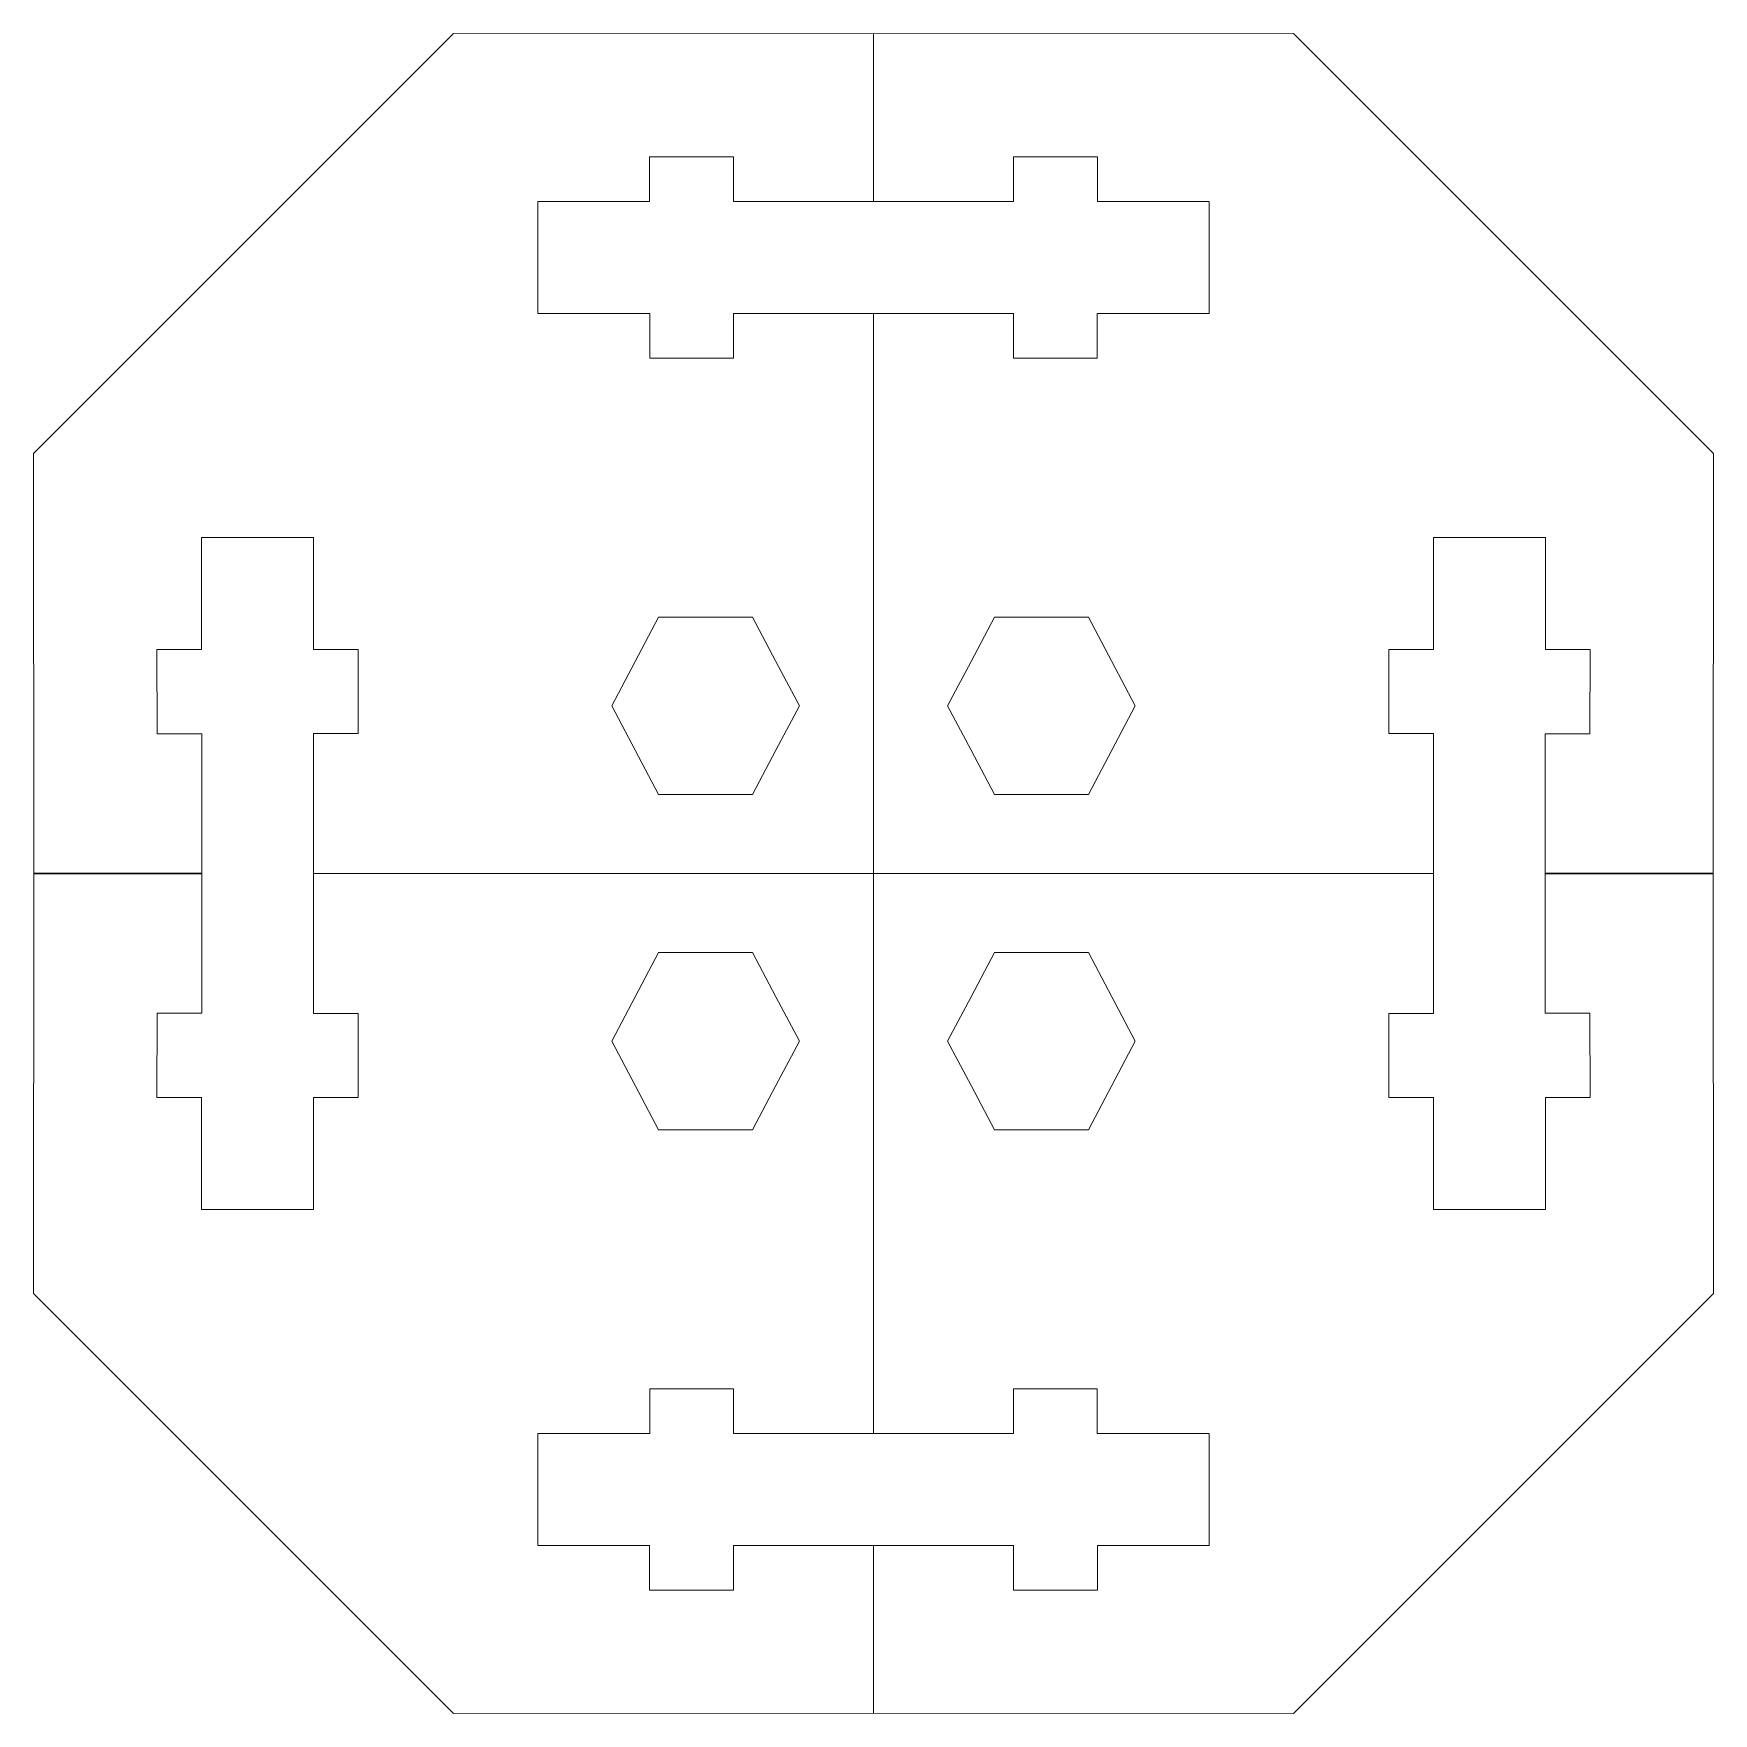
# Model space of a CAD drawing. Header units: centimetres. Extents: x 33 to 211, y -118 to 32.
# Drawn here: x 53.85 to 59.85, y -52 to -46 of the extents above; entities that cross this region are included whole.
import ezdxf

# ---------------------------------------------------------------- set-up
doc = ezdxf.new("R2010")
doc.units = ezdxf.units.CM
doc.header["$MEASUREMENT"] = 0
doc.layers.add('Layer 1', color=7, linetype='Continuous')

msp = doc.modelspace()

# ---------------------------------------------------------------- linework, layer by layer
at = {"layer": 'Layer 1', "color": 250, "lineweight": 18}
for points, knots in [([(55.34696, -46.00035), (55.34696, -46.00035), (53.84794, -47.50025), (53.84794, -47.50025), (53.84794, -47.50025), (53.84826, -49.00025), (53.84826, -49.00025), (53.84826, -49.00025), (54.4484, -49.00025), (54.4484, -49.00025), (54.4484, -49.00025), (54.4484, -48.50032), (54.4484, -48.50032), (54.4484, -48.50032), (54.289, -48.50032), (54.289, -48.50032), (54.289, -48.50032), (54.28834, -48.19935), (54.28834, -48.19935), (54.28834, -48.19935), (54.44809, -48.19935), (54.44809, -48.19935), (54.44809, -48.19935), (54.44809, -47.79947), (54.44809, -47.79947), (54.44809, -47.79947), (54.84697, -47.79947), (54.84697, -47.79947), (54.84697, -47.79947), (54.84697, -48.19966), (54.84697, -48.19966), (54.84697, -48.19966), (55.00705, -48.19966), (55.00705, -48.19966), (55.00705, -48.19966), (55.00737, -48.49896), (55.00737, -48.49896), (55.00737, -48.49896), (54.84766, -48.49896), (54.84766, -48.49896), (54.84766, -48.49896), (54.84766, -48.99937), (54.84766, -48.99937), (54.84766, -48.99937), (56.84728, -48.99937), (56.84728, -48.99937), (56.84728, -48.99937), (56.84728, -46.99978), (56.84728, -46.99978), (56.84728, -46.99978), (56.34729, -46.99978), (56.34729, -46.99978), (56.34729, -46.99978), (56.34729, -47.15954), (56.34729, -47.15954), (56.34729, -47.15954), (56.04797, -47.15954), (56.04797, -47.15954), (56.04797, -47.15954), (56.04797, -46.9998), (56.04797, -46.9998), (56.04797, -46.9998), (55.64811, -46.9998), (55.64811, -46.9998), (55.64811, -46.9998), (55.64811, -46.59961), (55.64811, -46.59961), (55.64811, -46.59961), (56.04698, -46.59961), (56.04698, -46.59961), (56.04698, -46.59961), (56.04698, -46.44022), (56.04698, -46.44022), (56.04698, -46.44022), (56.34697, -46.44022), (56.34697, -46.44022), (56.34697, -46.44022), (56.34697, -46.60029), (56.34697, -46.60029), (56.34697, -46.60029), (56.84672, -46.60029), (56.84672, -46.60029), (56.84672, -46.60029), (56.84672, -46.00084), (56.84672, -46.00084), (56.84672, -46.00084), (55.34696, -46.00035), (55.34696, -46.00035)], [0, 0, 0, 0, 0.0344828, 0.0344828, 0.0344828, 0.0689655, 0.0689655, 0.0689655, 0.1034483, 0.1034483, 0.1034483, 0.137931, 0.137931, 0.137931, 0.1724138, 0.1724138, 0.1724138, 0.2068966, 0.2068966, 0.2068966, 0.2413793, 0.2413793, 0.2413793, 0.2758621, 0.2758621, 0.2758621, 0.3103448, 0.3103448, 0.3103448, 0.3448276, 0.3448276, 0.3448276, 0.3793103, 0.3793103, 0.3793103, 0.4137931, 0.4137931, 0.4137931, 0.4482759, 0.4482759, 0.4482759, 0.4827586, 0.4827586, 0.4827586, 0.5172414, 0.5172414, 0.5172414, 0.5517241, 0.5517241, 0.5517241, 0.5862069, 0.5862069, 0.5862069, 0.6206897, 0.6206897, 0.6206897, 0.6551724, 0.6551724, 0.6551724, 0.6896552, 0.6896552, 0.6896552, 0.7241379, 0.7241379, 0.7241379, 0.7586207, 0.7586207, 0.7586207, 0.7931034, 0.7931034, 0.7931034, 0.8275862, 0.8275862, 0.8275862, 0.862069, 0.862069, 0.862069, 0.8965517, 0.8965517, 0.8965517, 0.9310345, 0.9310345, 0.9310345, 0.9655172, 0.9655172, 0.9655172, 1, 1, 1, 1]), ([(58.3476, -46.00035), (58.3476, -46.00035), (59.84662, -47.50025), (59.84662, -47.50025), (59.84662, -47.50025), (59.8463, -49.00025), (59.8463, -49.00025), (59.8463, -49.00025), (59.24616, -49.00025), (59.24616, -49.00025), (59.24616, -49.00025), (59.24616, -48.50032), (59.24616, -48.50032), (59.24616, -48.50032), (59.40556, -48.50032), (59.40556, -48.50032), (59.40556, -48.50032), (59.40622, -48.19935), (59.40622, -48.19935), (59.40622, -48.19935), (59.24647, -48.19935), (59.24647, -48.19935), (59.24647, -48.19935), (59.24647, -47.79947), (59.24647, -47.79947), (59.24647, -47.79947), (58.84759, -47.79947), (58.84759, -47.79947), (58.84759, -47.79947), (58.84759, -48.19966), (58.84759, -48.19966), (58.84759, -48.19966), (58.68751, -48.19966), (58.68751, -48.19966), (58.68751, -48.19966), (58.68719, -48.49896), (58.68719, -48.49896), (58.68719, -48.49896), (58.8469, -48.49896), (58.8469, -48.49896), (58.8469, -48.49896), (58.8469, -48.99937), (58.8469, -48.99937), (58.8469, -48.99937), (56.84728, -48.99937), (56.84728, -48.99937), (56.84728, -48.99937), (56.84728, -46.99978), (56.84728, -46.99978), (56.84728, -46.99978), (57.34727, -46.99978), (57.34727, -46.99978), (57.34727, -46.99978), (57.34727, -47.15954), (57.34727, -47.15954), (57.34727, -47.15954), (57.64659, -47.15954), (57.64659, -47.15954), (57.64659, -47.15954), (57.64659, -46.9998), (57.64659, -46.9998), (57.64659, -46.9998), (58.04645, -46.9998), (58.04645, -46.9998), (58.04645, -46.9998), (58.04645, -46.59961), (58.04645, -46.59961), (58.04645, -46.59961), (57.64758, -46.59961), (57.64758, -46.59961), (57.64758, -46.59961), (57.64758, -46.44022), (57.64758, -46.44022), (57.64758, -46.44022), (57.34759, -46.44022), (57.34759, -46.44022), (57.34759, -46.44022), (57.34759, -46.60029), (57.34759, -46.60029), (57.34759, -46.60029), (56.84784, -46.60029), (56.84784, -46.60029), (56.84784, -46.60029), (56.84784, -46.00084), (56.84784, -46.00084), (56.84784, -46.00084), (58.3476, -46.00035), (58.3476, -46.00035)], [0, 0, 0, 0, 0.0344828, 0.0344828, 0.0344828, 0.0689655, 0.0689655, 0.0689655, 0.1034483, 0.1034483, 0.1034483, 0.137931, 0.137931, 0.137931, 0.1724138, 0.1724138, 0.1724138, 0.2068966, 0.2068966, 0.2068966, 0.2413793, 0.2413793, 0.2413793, 0.2758621, 0.2758621, 0.2758621, 0.3103448, 0.3103448, 0.3103448, 0.3448276, 0.3448276, 0.3448276, 0.3793103, 0.3793103, 0.3793103, 0.4137931, 0.4137931, 0.4137931, 0.4482759, 0.4482759, 0.4482759, 0.4827586, 0.4827586, 0.4827586, 0.5172414, 0.5172414, 0.5172414, 0.5517241, 0.5517241, 0.5517241, 0.5862069, 0.5862069, 0.5862069, 0.6206897, 0.6206897, 0.6206897, 0.6551724, 0.6551724, 0.6551724, 0.6896552, 0.6896552, 0.6896552, 0.7241379, 0.7241379, 0.7241379, 0.7586207, 0.7586207, 0.7586207, 0.7931034, 0.7931034, 0.7931034, 0.8275862, 0.8275862, 0.8275862, 0.862069, 0.862069, 0.862069, 0.8965517, 0.8965517, 0.8965517, 0.9310345, 0.9310345, 0.9310345, 0.9655172, 0.9655172, 0.9655172, 1, 1, 1, 1]), ([(56.08008, -48.71737), (56.08008, -48.71737), (55.99633, -48.55892), (55.99633, -48.55892), (55.99633, -48.55892), (55.91258, -48.40047), (55.91258, -48.40047), (55.91258, -48.40047), (55.99633, -48.24202), (55.99633, -48.24202), (55.99633, -48.24202), (56.08008, -48.08357), (56.08008, -48.08357), (56.08008, -48.08357), (56.24758, -48.08357), (56.24758, -48.08357), (56.24758, -48.08357), (56.41508, -48.08357), (56.41508, -48.08357), (56.41508, -48.08357), (56.49883, -48.24202), (56.49883, -48.24202), (56.49883, -48.24202), (56.58258, -48.40047), (56.58258, -48.40047), (56.58258, -48.40047), (56.49883, -48.55892), (56.49883, -48.55892), (56.49883, -48.55892), (56.41508, -48.71737), (56.41508, -48.71737), (56.41508, -48.71737), (56.24758, -48.71737), (56.24758, -48.71737), (56.24758, -48.71737), (56.08008, -48.71737), (56.08008, -48.71737)], [0, 0, 0, 0, 0.0833333, 0.0833333, 0.0833333, 0.1666667, 0.1666667, 0.1666667, 0.25, 0.25, 0.25, 0.3333333, 0.3333333, 0.3333333, 0.4166667, 0.4166667, 0.4166667, 0.5, 0.5, 0.5, 0.5833333, 0.5833333, 0.5833333, 0.6666667, 0.6666667, 0.6666667, 0.75, 0.75, 0.75, 0.8333333, 0.8333333, 0.8333333, 0.9166667, 0.9166667, 0.9166667, 1, 1, 1, 1]), ([(57.61448, -48.71737), (57.61448, -48.71737), (57.69823, -48.55892), (57.69823, -48.55892), (57.69823, -48.55892), (57.78198, -48.40047), (57.78198, -48.40047), (57.78198, -48.40047), (57.69823, -48.24202), (57.69823, -48.24202), (57.69823, -48.24202), (57.61448, -48.08357), (57.61448, -48.08357), (57.61448, -48.08357), (57.44698, -48.08357), (57.44698, -48.08357), (57.44698, -48.08357), (57.27948, -48.08357), (57.27948, -48.08357), (57.27948, -48.08357), (57.19573, -48.24202), (57.19573, -48.24202), (57.19573, -48.24202), (57.11198, -48.40047), (57.11198, -48.40047), (57.11198, -48.40047), (57.19573, -48.55892), (57.19573, -48.55892), (57.19573, -48.55892), (57.27948, -48.71737), (57.27948, -48.71737), (57.27948, -48.71737), (57.44698, -48.71737), (57.44698, -48.71737), (57.44698, -48.71737), (57.61448, -48.71737), (57.61448, -48.71737)], [0, 0, 0, 0, 0.0833333, 0.0833333, 0.0833333, 0.1666667, 0.1666667, 0.1666667, 0.25, 0.25, 0.25, 0.3333333, 0.3333333, 0.3333333, 0.4166667, 0.4166667, 0.4166667, 0.5, 0.5, 0.5, 0.5833333, 0.5833333, 0.5833333, 0.6666667, 0.6666667, 0.6666667, 0.75, 0.75, 0.75, 0.8333333, 0.8333333, 0.8333333, 0.9166667, 0.9166667, 0.9166667, 1, 1, 1, 1]), ([(55.34696, -51.99839), (55.34696, -51.99839), (53.84794, -50.49849), (53.84794, -50.49849), (53.84794, -50.49849), (53.84826, -48.99849), (53.84826, -48.99849), (53.84826, -48.99849), (54.4484, -48.99849), (54.4484, -48.99849), (54.4484, -48.99849), (54.4484, -49.49842), (54.4484, -49.49842), (54.4484, -49.49842), (54.289, -49.49842), (54.289, -49.49842), (54.289, -49.49842), (54.28834, -49.79939), (54.28834, -49.79939), (54.28834, -49.79939), (54.44809, -49.79939), (54.44809, -49.79939), (54.44809, -49.79939), (54.44809, -50.19927), (54.44809, -50.19927), (54.44809, -50.19927), (54.84697, -50.19927), (54.84697, -50.19927), (54.84697, -50.19927), (54.84697, -49.79908), (54.84697, -49.79908), (54.84697, -49.79908), (55.00705, -49.79908), (55.00705, -49.79908), (55.00705, -49.79908), (55.00737, -49.49978), (55.00737, -49.49978), (55.00737, -49.49978), (54.84766, -49.49978), (54.84766, -49.49978), (54.84766, -49.49978), (54.84766, -48.99937), (54.84766, -48.99937), (54.84766, -48.99937), (56.84728, -48.99937), (56.84728, -48.99937), (56.84728, -48.99937), (56.84728, -50.99896), (56.84728, -50.99896), (56.84728, -50.99896), (56.34729, -50.99896), (56.34729, -50.99896), (56.34729, -50.99896), (56.34729, -50.8392), (56.34729, -50.8392), (56.34729, -50.8392), (56.04797, -50.8392), (56.04797, -50.8392), (56.04797, -50.8392), (56.04797, -50.99894), (56.04797, -50.99894), (56.04797, -50.99894), (55.64811, -50.99894), (55.64811, -50.99894), (55.64811, -50.99894), (55.64811, -51.39913), (55.64811, -51.39913), (55.64811, -51.39913), (56.04698, -51.39913), (56.04698, -51.39913), (56.04698, -51.39913), (56.04698, -51.55852), (56.04698, -51.55852), (56.04698, -51.55852), (56.34697, -51.55852), (56.34697, -51.55852), (56.34697, -51.55852), (56.34697, -51.39845), (56.34697, -51.39845), (56.34697, -51.39845), (56.84672, -51.39845), (56.84672, -51.39845), (56.84672, -51.39845), (56.84672, -51.9979), (56.84672, -51.9979), (56.84672, -51.9979), (55.34696, -51.99839), (55.34696, -51.99839)], [0, 0, 0, 0, 0.0344828, 0.0344828, 0.0344828, 0.0689655, 0.0689655, 0.0689655, 0.1034483, 0.1034483, 0.1034483, 0.137931, 0.137931, 0.137931, 0.1724138, 0.1724138, 0.1724138, 0.2068966, 0.2068966, 0.2068966, 0.2413793, 0.2413793, 0.2413793, 0.2758621, 0.2758621, 0.2758621, 0.3103448, 0.3103448, 0.3103448, 0.3448276, 0.3448276, 0.3448276, 0.3793103, 0.3793103, 0.3793103, 0.4137931, 0.4137931, 0.4137931, 0.4482759, 0.4482759, 0.4482759, 0.4827586, 0.4827586, 0.4827586, 0.5172414, 0.5172414, 0.5172414, 0.5517241, 0.5517241, 0.5517241, 0.5862069, 0.5862069, 0.5862069, 0.6206897, 0.6206897, 0.6206897, 0.6551724, 0.6551724, 0.6551724, 0.6896552, 0.6896552, 0.6896552, 0.7241379, 0.7241379, 0.7241379, 0.7586207, 0.7586207, 0.7586207, 0.7931034, 0.7931034, 0.7931034, 0.8275862, 0.8275862, 0.8275862, 0.862069, 0.862069, 0.862069, 0.8965517, 0.8965517, 0.8965517, 0.9310345, 0.9310345, 0.9310345, 0.9655172, 0.9655172, 0.9655172, 1, 1, 1, 1]), ([(58.3476, -51.99839), (58.3476, -51.99839), (59.84662, -50.49849), (59.84662, -50.49849), (59.84662, -50.49849), (59.8463, -48.99849), (59.8463, -48.99849), (59.8463, -48.99849), (59.24616, -48.99849), (59.24616, -48.99849), (59.24616, -48.99849), (59.24616, -49.49842), (59.24616, -49.49842), (59.24616, -49.49842), (59.40556, -49.49842), (59.40556, -49.49842), (59.40556, -49.49842), (59.40622, -49.79939), (59.40622, -49.79939), (59.40622, -49.79939), (59.24647, -49.79939), (59.24647, -49.79939), (59.24647, -49.79939), (59.24647, -50.19927), (59.24647, -50.19927), (59.24647, -50.19927), (58.84759, -50.19927), (58.84759, -50.19927), (58.84759, -50.19927), (58.84759, -49.79908), (58.84759, -49.79908), (58.84759, -49.79908), (58.68751, -49.79908), (58.68751, -49.79908), (58.68751, -49.79908), (58.68719, -49.49978), (58.68719, -49.49978), (58.68719, -49.49978), (58.8469, -49.49978), (58.8469, -49.49978), (58.8469, -49.49978), (58.8469, -48.99937), (58.8469, -48.99937), (58.8469, -48.99937), (56.84728, -48.99937), (56.84728, -48.99937), (56.84728, -48.99937), (56.84728, -50.99896), (56.84728, -50.99896), (56.84728, -50.99896), (57.34727, -50.99896), (57.34727, -50.99896), (57.34727, -50.99896), (57.34727, -50.8392), (57.34727, -50.8392), (57.34727, -50.8392), (57.64659, -50.8392), (57.64659, -50.8392), (57.64659, -50.8392), (57.64659, -50.99894), (57.64659, -50.99894), (57.64659, -50.99894), (58.04645, -50.99894), (58.04645, -50.99894), (58.04645, -50.99894), (58.04645, -51.39913), (58.04645, -51.39913), (58.04645, -51.39913), (57.64758, -51.39913), (57.64758, -51.39913), (57.64758, -51.39913), (57.64758, -51.55852), (57.64758, -51.55852), (57.64758, -51.55852), (57.34759, -51.55852), (57.34759, -51.55852), (57.34759, -51.55852), (57.34759, -51.39845), (57.34759, -51.39845), (57.34759, -51.39845), (56.84784, -51.39845), (56.84784, -51.39845), (56.84784, -51.39845), (56.84784, -51.9979), (56.84784, -51.9979), (56.84784, -51.9979), (58.3476, -51.99839), (58.3476, -51.99839)], [0, 0, 0, 0, 0.0344828, 0.0344828, 0.0344828, 0.0689655, 0.0689655, 0.0689655, 0.1034483, 0.1034483, 0.1034483, 0.137931, 0.137931, 0.137931, 0.1724138, 0.1724138, 0.1724138, 0.2068966, 0.2068966, 0.2068966, 0.2413793, 0.2413793, 0.2413793, 0.2758621, 0.2758621, 0.2758621, 0.3103448, 0.3103448, 0.3103448, 0.3448276, 0.3448276, 0.3448276, 0.3793103, 0.3793103, 0.3793103, 0.4137931, 0.4137931, 0.4137931, 0.4482759, 0.4482759, 0.4482759, 0.4827586, 0.4827586, 0.4827586, 0.5172414, 0.5172414, 0.5172414, 0.5517241, 0.5517241, 0.5517241, 0.5862069, 0.5862069, 0.5862069, 0.6206897, 0.6206897, 0.6206897, 0.6551724, 0.6551724, 0.6551724, 0.6896552, 0.6896552, 0.6896552, 0.7241379, 0.7241379, 0.7241379, 0.7586207, 0.7586207, 0.7586207, 0.7931034, 0.7931034, 0.7931034, 0.8275862, 0.8275862, 0.8275862, 0.862069, 0.862069, 0.862069, 0.8965517, 0.8965517, 0.8965517, 0.9310345, 0.9310345, 0.9310345, 0.9655172, 0.9655172, 0.9655172, 1, 1, 1, 1]), ([(56.08008, -49.28137), (56.08008, -49.28137), (55.99633, -49.43982), (55.99633, -49.43982), (55.99633, -49.43982), (55.91258, -49.59827), (55.91258, -49.59827), (55.91258, -49.59827), (55.99633, -49.75672), (55.99633, -49.75672), (55.99633, -49.75672), (56.08008, -49.91517), (56.08008, -49.91517), (56.08008, -49.91517), (56.24758, -49.91517), (56.24758, -49.91517), (56.24758, -49.91517), (56.41508, -49.91517), (56.41508, -49.91517), (56.41508, -49.91517), (56.49883, -49.75672), (56.49883, -49.75672), (56.49883, -49.75672), (56.58258, -49.59827), (56.58258, -49.59827), (56.58258, -49.59827), (56.49883, -49.43982), (56.49883, -49.43982), (56.49883, -49.43982), (56.41508, -49.28137), (56.41508, -49.28137), (56.41508, -49.28137), (56.24758, -49.28137), (56.24758, -49.28137), (56.24758, -49.28137), (56.08008, -49.28137), (56.08008, -49.28137)], [0, 0, 0, 0, 0.0833333, 0.0833333, 0.0833333, 0.1666667, 0.1666667, 0.1666667, 0.25, 0.25, 0.25, 0.3333333, 0.3333333, 0.3333333, 0.4166667, 0.4166667, 0.4166667, 0.5, 0.5, 0.5, 0.5833333, 0.5833333, 0.5833333, 0.6666667, 0.6666667, 0.6666667, 0.75, 0.75, 0.75, 0.8333333, 0.8333333, 0.8333333, 0.9166667, 0.9166667, 0.9166667, 1, 1, 1, 1]), ([(57.61448, -49.28137), (57.61448, -49.28137), (57.69823, -49.43982), (57.69823, -49.43982), (57.69823, -49.43982), (57.78198, -49.59827), (57.78198, -49.59827), (57.78198, -49.59827), (57.69823, -49.75672), (57.69823, -49.75672), (57.69823, -49.75672), (57.61448, -49.91517), (57.61448, -49.91517), (57.61448, -49.91517), (57.44698, -49.91517), (57.44698, -49.91517), (57.44698, -49.91517), (57.27948, -49.91517), (57.27948, -49.91517), (57.27948, -49.91517), (57.19573, -49.75672), (57.19573, -49.75672), (57.19573, -49.75672), (57.11198, -49.59827), (57.11198, -49.59827), (57.11198, -49.59827), (57.19573, -49.43982), (57.19573, -49.43982), (57.19573, -49.43982), (57.27948, -49.28137), (57.27948, -49.28137), (57.27948, -49.28137), (57.44698, -49.28137), (57.44698, -49.28137), (57.44698, -49.28137), (57.61448, -49.28137), (57.61448, -49.28137)], [0, 0, 0, 0, 0.0833333, 0.0833333, 0.0833333, 0.1666667, 0.1666667, 0.1666667, 0.25, 0.25, 0.25, 0.3333333, 0.3333333, 0.3333333, 0.4166667, 0.4166667, 0.4166667, 0.5, 0.5, 0.5, 0.5833333, 0.5833333, 0.5833333, 0.6666667, 0.6666667, 0.6666667, 0.75, 0.75, 0.75, 0.8333333, 0.8333333, 0.8333333, 0.9166667, 0.9166667, 0.9166667, 1, 1, 1, 1])]:
    msp.add_open_spline(points, degree=3, knots=knots, dxfattribs=at)

doc.saveas('drawing.dxf')
